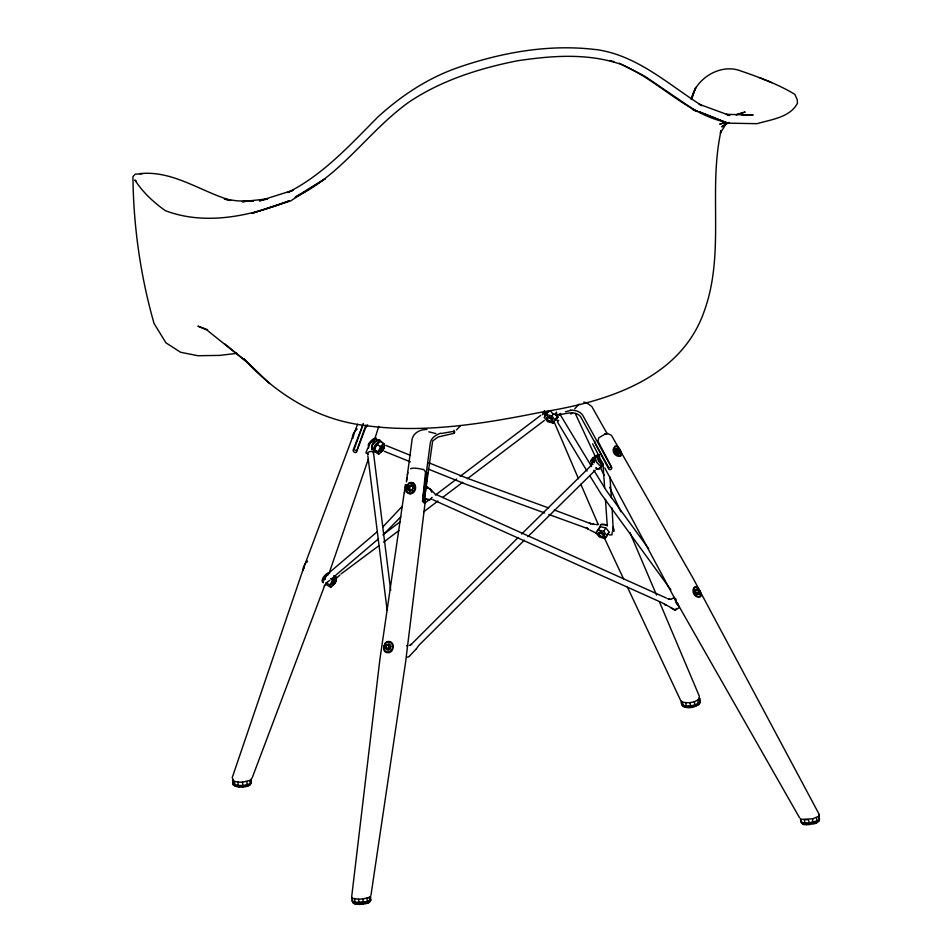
<?xml version="1.0" encoding="UTF-8"?>
<svg xmlns="http://www.w3.org/2000/svg" width="952" height="952" viewBox="0 0 952 952"><rect width="100%" height="100%" fill="white"/><g stroke="black" fill="none" stroke-linecap="round" stroke-linejoin="round"><path stroke-width="1.43" d="M557.396 415.334L557.384 418.225L555.92 413.287L558.265 417.321M367.662 454.473L367.698 452.878L369.412 451.641L371.804 451.498L373.458 452.533L373.422 454.14M599.284 454.949L599.796 458.269L602.973 463.624M242.736 787.09L242.57 782.163L250.078 780.366L251.304 778.891L251.245 783.222L249.091 785.567C244.045 787.363 237.334 788.399 232.978 784.448L232.681 778.724L232.776 780.89M376.933 440.002L376.302 438.217L369.519 443.572L368.281 447.785M594.346 462.731L594.905 458.471L597.844 454.842M813.246 823.968L803.536 824.456L802.334 823.682L800.382 818.411L800.953 821.707L802.334 823.682L809.152 823.896L819.232 820.648L818.97 815.102L819.232 820.648C815.686 824.551 811.604 825.515 812.746 818.815L818.744 816.269M304.104 568.106L304.176 567.047M353.573 435.837L353.656 434.778M371.685 449.154L372.482 444.156L377.17 440.217L379.146 439.883M699.696 700.196L699.97 702.754C695.924 708.645 680.823 710.668 681.037 700.743L682.406 702.076C688.129 703.421 695.257 702.778 699.601 698.482L699.208 696.995L699.97 702.754L697.542 705.301L687.772 707.336L684.393 706.943L681.953 704.944M378.777 426.353L375.017 438.17M351.728 896.367L379.896 659.403L405.409 484.508M425.449 499.812L405.516 662.699L370.994 895.082M235.418 784.472L235.299 785.519L234.156 785.388M232.835 781.985L232.657 783.425C237.798 786.661 244.783 785.721 250.233 783.627L251.459 782.151M233.145 783.056L232.978 784.448L236.679 786.4M405.671 487.638L406.052 484.758M406.445 481.879L411.835 441.502C412.014 433.493 419.63 429.328 426.936 429.459M619.514 453.426L617.681 453.592L615.896 451.248L615.956 448.761L617.788 448.606L619.573 450.939L619.514 453.426L617.681 453.592L615.646 449.844L615.956 448.761L617.788 448.606L619.573 450.939L619.514 453.426L617.729 454.378L617.788 451.891L616.003 449.558L614.933 449.701M404.552 493.1L404.993 490.328M405.421 487.543L405.849 484.77M406.504 480.605L406.944 477.833M407.385 475.06L407.813 472.287M363.093 904.186L362.974 898.962L369.757 897.248L370.602 896.153L370.649 900.604L368.864 902.722L362.89 904.198L359.309 904.4L358.511 899.223L352.276 898.271L351.907 897.272L352.847 902.663L356.036 904.186L359.309 904.4M407.861 488.673L409.443 490.863L412.037 490.232L413.073 487.4L412.561 486.032L411.49 485.199L408.896 485.829L407.861 488.673L410.669 491.268L408.372 490.03L407.861 488.673L408.896 485.829L411.49 485.199L413.632 486.746M385.548 647.634L386.583 644.802L389.178 644.171L390.76 646.36L389.725 649.193L388.475 649.847L386.048 649.002L385.548 647.634L386.583 644.802L389.178 644.171L390.76 646.36L389.725 649.193L387.131 649.835L385.548 647.634L388.713 649.514L388.832 645.551L390.237 645.266M246.949 781.532L247.008 785.781L245.854 786.519L250.043 784.65L250.078 780.366M328.702 574.008C328.321 570.891 320.3 578.899 322.466 582.065L323.371 582.767M816.495 817.613L817.054 821.945L815.65 823.123L817.459 821.302M819.541 818.387L819.303 819.565L817.066 820.898L808.914 822.897L801.905 822.683L800.953 821.707M597.32 455.175C592.037 457.234 593.524 464.005 589.514 467.17L521.648 534.012M372.018 445.203L371.649 449.677M699.173 591.751L699.113 594.238L697.281 594.393L695.495 592.061L695.555 589.574L697.388 589.419L699.423 593.155L699.113 594.238L697.281 594.393L695.495 592.061L695.555 589.574L697.388 589.419L699.173 591.751L695.876 593.489M721.104 130.543C707.86 189.9 725.341 252.923 704.254 311.161C680.585 379.265 606.126 401.887 541.855 412.073C481.046 424.247 418.868 434.576 356.952 424.306C312.625 417.024 273.76 391.712 243.974 358.892L269.535 383.513M374.648 439.657C374.993 436.516 368.793 442.835 368.281 444.524L368.65 447.845M691.319 99.21C695.436 78.433 720.652 63.106 740.644 70.9C759.268 77.302 777.939 84.133 794.872 94.355L797.217 99.722L797.467 103.316C789.72 117.667 771.072 119.464 757.078 123.689L727.542 123.141L699.637 111.955L725.245 122.118C684.893 112.931 657.475 79.076 619.847 63.939C586.658 52.895 551.029 55.728 517.019 60.857C479.142 68.437 441.538 80.313 409.193 101.947C368.614 130.793 341.102 175.573 295.18 197.147L325.322 178.655L290.467 201.015L251.959 213.379L289.218 200.836C250.721 216.009 205.323 225.921 165.315 210.642C153.51 202.3 142.717 192.185 134.839 179.987L136.434 181.344M721.069 130.483L720.331 133.054L726.162 123.736M597.689 455.223L597.178 457.031L598.51 461.256L601.378 464.314L602.997 464.624M302.605 570.938L232.169 777.772M409.086 489.078L410.11 486.246L412.716 485.603M691.342 99.413L695.757 87.417L691.985 97.985M368.305 459.257L329.297 572.652M363.378 423.521L354.049 449.546L356.607 451.046L365.925 425.02M324.68 579.613L325.882 576.365M326.274 575.282L328.345 574.163M355.691 429.34L357.571 424.283M324.775 585.29L252.09 778.093M374.005 449.522L376.54 444.251L379.872 441.288L383.799 443.596C386 447.511 381.8 451.986 378.729 454.14L374.814 451.831L374.005 449.522L377.932 451.831L378.729 454.14M367.662 448.356L365.901 452.878L368.329 454.366M690.843 707.217L689.962 702.588M560.085 414.774L560.633 413.406M387.809 648.383L388.404 647.015M351.966 438.801L305.235 563.56M409.443 490.863L412.037 490.232L412.787 488.709L413.073 487.4L411.49 485.199M542.319 414.703L544.425 410.99L546.174 415.001M555.123 413.906L557.253 416.869L553.112 423.069L547.626 421.665L544.354 417.44L548.495 411.24L550.208 411.514M544.354 417.44L548.495 411.24M555.325 420.225A24.276 16.017 79.4 0 1 552.065 415.988L553.338 413.751M553.112 423.069L555.028 419.725M572.533 412.632L570.807 414.06M596.119 532.799L600.26 526.611L605.746 528.003L603.83 531.359A24.288 16.017 79.4 0 0 607.09 535.607L604.877 538.427L599.391 537.035L596.952 534.131L596.119 532.799L600.26 526.611M604.877 538.427L609.018 532.239L607.102 535.595M670.934 607.816L675.123 610.339L676.408 608.399M324.204 586.123L326.857 582.529M372.208 445.381L375.052 441.514L380.134 440.133M591.882 464.564A24.312 19.159 85.4 0 1 590.668 460.744L592.882 457.71L596.333 455.889L597.678 456.532M595.821 456.722L596.333 455.889M674.123 598.213L674.635 597.38L671.184 599.201M363.259 423.961L353.061 450.248L353.525 451.653L355.227 452.664L356.464 452.248L365.175 428.721L367.615 424.83M415.893 649.454L418.713 645.48L524.29 540.212M819.47 819.517L817.28 822.159M352.145 900.616L352.847 902.663L355.167 903.341L367.175 902.651L369.828 901.675L369.757 897.248L367.02 898.26L367.175 902.651L365.83 903.686L370.649 900.604M370.84 899.497L367.258 901.603L354.894 902.317L352.514 901.615L352.276 898.271M415.822 649.371L409.324 656.333M679.383 607.471L675.123 610.339M555.837 418.642L556.611 417.666M579.042 404.124L574.746 408.813M460.363 425.794L456.46 429.959M600.795 466.837L598.261 468.955M603.449 464.862L599.546 468.943L596.761 469.431L595.869 467.694L598.153 469.193M374.814 451.831L375.683 450.784M594.869 458.019L590.668 460.744M248.103 785.674L251.245 783.222M383.799 443.596L380.467 446.559A24.276 22.241 80.9 0 1 377.932 451.831M335.806 576.745L332.474 579.708A24.288 22.229 81.1 0 1 329.928 584.968L330.737 587.277C333.807 585.123 338.008 580.649 335.806 576.745L333.843 575.591M430.018 499.598L431.958 497.349L431.066 499.395L427.853 499.717M402.137 506.44L382.823 526.968M400.804 516.841L383.002 534.976M341.066 573.913L378.848 545.746M412.787 642.874L518.102 537.535M595.262 470.252L527.836 536.702M696.65 705.432L699.006 703.873L698.673 702.624M339.912 575.067L335.663 578.899M611.993 534.881L612.231 531.859M327.928 573.758L377.218 531.74M331.439 578.923L378.515 538.796M724.865 124.296L721.818 126.89L729.006 122.403M307.306 560.93L305.164 563.715L302.903 570.7M356.786 428.662L355.572 429.661L352.169 438.313L353.109 438.027M327.036 582.338L329.856 580.28M410.633 644.98L411.859 643.992M411.811 643.897L409.562 645.349M383.466 534.417L399.983 521.91M424.77 503.144L429.495 499.574M435.397 495.099L456.639 479.023M460.173 476.345L540.677 415.405M383.573 542.176L398.924 530.55M423.723 511.783L437.884 501.049M442.609 497.479L462.684 482.283M467.408 478.701L544.413 420.415M597.047 455.353L595.298 458.031L596.63 462.244L599.498 465.302L602.592 465.397M616.003 449.558L617.788 448.606M694.091 591.156L697.388 589.419M617.788 451.891L619.573 450.939M600.51 524.576L607.447 525.004M325.572 576.198L326.334 575.865M440.74 433.16C436.325 434.731 431.423 437.515 430.375 442.442L422.628 500.407L424.164 500.919L432.672 440.954L438.098 437.004L454.211 433.267A20.873 5.534 -6.3 0 0 454.437 431.256M326.631 575.817L325.596 576.138M250.043 784.65L242.76 786.4L234.835 785.638L234.418 781.378L232.502 780.164M407.277 657.225L409.241 656.511M736.098 114.894L745.154 112.05L736.705 114.537M557.432 421.26L558.253 420.998M726.162 122.165L719.712 124.176L725.329 122.451M687.772 707.336L683.262 706.241L682.406 702.076M374.85 451.272L373.089 451.284C373.196 446.857 376.385 441.799 381.097 441.216L383.918 444.572M565.536 411.716L570.831 410.431M452.581 431.542L441.43 433.493M411.538 483.533L413.275 483.128M239.309 786.923L238.333 786.328L238.012 782.092L234.418 781.378M267.56 199.016L259.444 200.872L293.061 190.281L287.778 192.506C323.418 174.609 350.146 144.847 377.873 117.013C401.375 95.509 428.305 77.79 458.543 67.366C502.228 52.312 548.995 44.006 595.178 49.516L597.13 49.706C637.769 55.704 668.435 84.526 701.91 105.648L699.113 104.208L729.767 115.489L726.364 114.347L753.151 115.014L741.751 114.93M367.829 902.948L369.578 901.782L368.436 901.008M812.746 818.815L801.346 819.398M551.565 411.871A20.873 5.581 -6.8 0 0 556.789 414.989C564.191 414.56 574.568 409.693 580.494 416.488L608.911 467.991L611.16 466.801L582.743 415.298C580.113 411.145 574.746 410.026 570.141 410.11M428.912 499.574L425.116 498.848M410.609 468.741L412.466 468.217A6.224 0.702 7.6 0 1 419.582 468.705L423.83 469.622L425.532 471.918L422.533 501.371L424.068 502.93L427.579 472.597M806.76 824.729L805.178 824.099L804.261 819.827L808.355 819.612L809.747 824.575L803.536 824.456L801.406 822.73M236.941 353.323L219.745 355.393L197.861 355.727L180.594 352.264L165.922 342.815L154.034 323.406C140.491 275.961 133.375 225.957 132.947 176.608L135.196 174.168L142.383 173.74M267.512 198.861L242.296 201.657L245.069 201.598M358.511 899.223L362.974 898.962M406.552 645.813L407.777 645.765M596.928 524.516L598.177 524.516L595.988 524.492M238.012 782.092L242.57 782.163M253.327 201.312L237.298 200.872L224.398 199.111L230.146 200.491M549.292 411.264L545.567 411.954L545.71 414.87M139.694 173.657C172.812 170.134 200.408 191.483 230.812 200.313M670.565 599.165L667.864 598.63M607.15 433.327L611.398 435.254L693.27 578.614L819.089 814.198M354.656 898.974L355.167 903.341L356.857 904.198L354.013 903.591L353.704 902.746M694.079 706.539L694.912 705.825L694.389 701.648M592.56 524.124L595 524.433M609.185 534.774L610.946 535.012M435.861 433.565L428.828 431.827M552.065 415.988L546.567 414.596M603.83 531.359L598.344 529.966M592.513 524.04L593.87 524.29M554.481 419.57L558.681 420.51M583.755 402.125L586.765 402.863L591.799 406.504L607.031 433.457M590.228 523.469L591.156 523.778L589.502 523.243L591.382 523.767M609.732 60.5L613.873 61.666M674.242 609.387L661.83 602.628L432.743 499.669M667.971 598.713L669.577 599.177M606.864 434.326L604.71 434.231L605.662 433.791L598.808 437.777L597.975 441.181L611.85 467.646L611.517 469.003L610.018 469.788L608.852 469.229L595.547 444.239L594.798 441.335M426.639 487.531L430.459 489.185L435.04 494.017L666.364 598.058M597.475 533.703L589.812 530.038M412.037 490.232L413.263 490.637M386.583 644.802L388.832 645.551M408.896 485.829L410.11 486.246M697.792 111.241L692.294 109.254L696.519 111.444L644.337 75.946M548.709 507.975L468.562 478.761L428.233 462.565M554.231 509.986L590.038 523.41M544.627 512.938L467.206 484.723L428.102 469.027M548.768 514.449L588.253 528.824L586.23 527.753L588.622 529.288M207.619 329.701L197.921 326.143L206.834 329.999L248.996 363.712L224.363 343.613M771.858 82.645L759.601 77.707M425.365 498.598L426.746 499.157M385.786 445.393L410.431 455.365M384.263 451.284L410.288 461.815M619.383 63.237L643.016 75.279M376.54 444.251L380.467 446.559M326.012 582.672L329.939 584.98M330.737 587.277L326.822 584.98L326.12 583.326M330.511 578.554L332.474 579.708M665.841 605.222L664.556 604.353L665.924 605.305M592.882 457.71L593.941 458.519M427.496 486.996L430.292 489.245L431.756 492.148M426.222 486.555L428.019 487.948M684.417 705.884L685.404 706.848M681.525 703.944L682.881 705.277C688.605 706.61 695.745 705.979 700.077 701.683L699.601 698.482M803.916 823.706L804.607 824.42M546.269 414.096L547.269 415.132M409.229 492.815L410.217 493.969M648.645 548.709L606.281 490.47L593.858 470.324M670.886 589.907L601.021 493.874L590.002 476.06M677.181 602.735L678.383 604.579M557.515 422.093L586.991 471.038M560.085 414.453L591.597 466.563M799.418 817.554L677.027 602.806L604.77 467.896M699.446 590.74L697.257 587.336L694.782 586.837C690.474 590.68 694.627 598.63 700.267 596.916L701.172 595.892L700.446 592.703M599.034 456.115L592.644 443.799M543.413 412.87L544.996 415.881L544.425 410.99M680.466 700.101L627.463 587.205M604.258 537.69L623.703 579.173M575.258 413.454L595.262 456.448M600.272 467.194L604.02 475.25M609.649 487.353L620.882 511.795M597.963 523.862L580.815 484.211M554.54 422.902L578.483 478.761M629.903 532.489L656.535 595.059M659.438 601.854L699.256 696.019M555.92 413.287L557.479 417.285M354.858 902.972L355.132 903.686M616.765 450.808L617.574 453.223M559.252 413.882L559.621 415.274M675.813 598.844L676.146 600.2M613.766 531.097L613.302 528.11L613.742 531.442M593.12 459.78L593.608 462.47M697.887 700.148L698.304 704.373L694.912 705.825L686.452 706.896L685.678 702.754M373.624 453.866L390.689 590.347M367.841 455.818L387.143 610.363M409.681 487.71L409.991 490.209M556.444 411.99L556.801 414.989M453.878 430.268L454.211 433.267M613.576 529.586L613.207 527.003L613.255 531.002L612.1 508.07M609.946 476.916L611.374 497.694M603.092 465.349L604.615 487.543M605.436 499.372L607.281 526.004M303.081 569.808A5.058 1.63 -59.5 0 1 305.223 563.893M306.365 562.501A5.058 1.63 -59.5 0 1 307.448 561.62M324.584 579.732A3.13 1.011 -59.6 0 1 325.298 577.757M327.31 575.305A3.13 1.011 -59.6 0 1 327.833 575.163M334.295 583.516A3.13 1 -59.5 0 1 332.081 584.635A3.13 1 -59.5 0 1 333.926 580.542A3.13 1 -59.5 0 1 335.651 580.506M335.401 581.434A3.13 1 -59.5 0 1 334.925 582.493M333.248 584.195A3.13 1.011 -59.6 0 1 331.748 583.957A3.13 1.011 -59.6 0 1 333.807 580.089A3.13 1.011 -59.6 0 1 335.318 580.303M335.08 581.22A3.13 1.011 -59.6 0 1 334.604 582.291M323.144 582.445A5.736 1.833 -59.5 0 1 325.596 575.722A5.736 1.833 -59.5 0 1 329.594 573.366M605.769 527.943A24.288 16.017 79.4 0 1 609.054 532.192M600.177 525.159A5.736 3.427 29.8 0 1 607.126 525.552M679.085 606.269A5.736 3.344 62.2 0 1 675.218 599.129M602.723 463.755A5.736 3.344 62.2 0 1 599.201 454.997M592.584 464.481A2.487 1.452 62.2 0 1 592.12 462.72M592.715 464.433A3.13 1.821 62.2 0 1 592.263 463.315M411.395 483.866A5.224 4.462 -71.6 0 1 413.168 483.568M352.549 437.527A5.058 1.63 -59.4 0 1 353.656 433.291A5.058 1.63 -59.4 0 1 356.917 429.364M375.338 448.856A3.13 1 -59.5 0 1 375.552 447.285M376.028 446.238A3.13 1 -59.5 0 1 378.551 443.644M371.732 442.287A3.13 1 -59.5 0 1 373.612 440.728M382.93 449.344A3.13 1.011 -59.5 0 1 380.11 451.664A3.13 1.011 -59.5 0 1 382.133 447.154A3.13 1.011 -59.5 0 1 383.418 448.285M381.24 451.046A3.13 1.011 -59.5 0 1 379.788 450.534A3.13 1.011 -59.5 0 1 382.252 446.547A3.13 1.011 -59.5 0 1 383.073 448.083M382.597 449.142A3.13 1.011 -59.5 0 1 381.954 450.189M369.328 445.143A5.736 1.845 -59.5 0 1 372.672 439.729A5.736 1.845 -59.5 0 1 375.374 438.943M547.638 419.737A3.13 1.868 29.8 0 1 547.745 416.893A3.13 1.868 29.8 0 1 551.803 418.309A3.13 1.868 29.8 0 1 551.696 421.153M549.649 421.034A3.13 1.868 29.8 0 1 548.554 420.498M383.763 646.991L384.287 650.918L385.5 652.144C394.461 655.987 396.52 639.268 386.786 641.696L385.298 642.933L383.763 646.991M406.147 488.031L406.623 491.946L407.706 493.136C416.774 497.051 419.035 480.32 409.11 482.723L406.147 488.031M613.409 448.939C612.1 453.235 616.682 457.377 620.835 456.02L621.537 453.652L617.479 446.619L615.159 446.036L613.409 448.939M333.973 584.445A2.499 0.797 -59.5 0 0 335.782 580.672A2.499 0.797 -59.5 0 0 333.39 582.803A2.499 0.797 -59.5 0 0 333.973 584.445M598.998 535.119A3.13 1.868 29.8 0 0 603.949 536.369A3.13 1.868 29.8 0 0 601.021 532.549A3.13 1.868 29.8 0 0 598.998 535.119M599.177 534.822A3.13 1.856 29.9 0 0 604.115 536.083A3.13 1.856 29.9 0 0 601.176 532.275A3.13 1.856 29.9 0 0 599.177 534.822M599.225 535.464A2.499 1.487 29.9 0 0 603.163 536.464A2.499 1.487 29.9 0 0 600.831 533.418A2.499 1.487 29.9 0 0 599.225 535.464M693.746 589.336A5.058 2.939 62.1 0 0 698.471 596.63A5.058 2.939 62.1 0 0 699.423 589.942A5.058 2.939 62.1 0 0 693.746 589.336M614.147 448.535A5.058 2.939 62.2 0 0 618.871 455.818A5.058 2.939 62.2 0 0 619.823 449.13A5.058 2.939 62.2 0 0 614.147 448.535M390.391 651.12A5.058 4.32 -71.4 0 0 390.475 642.517A5.058 4.32 -71.4 0 0 383.834 647.443A5.058 4.32 -71.4 0 0 390.391 651.12M412.704 492.16A5.058 4.32 -71.6 0 0 412.787 483.557A5.058 4.32 -71.6 0 0 406.147 488.471A5.058 4.32 -71.6 0 0 412.704 492.16M381.966 451.296A2.487 0.797 -59.5 0 0 383.775 447.523A2.487 0.797 -59.5 0 0 381.383 449.665A2.487 0.797 -59.5 0 0 381.966 451.296M547.233 419.737A3.13 1.856 29.8 0 0 552.172 421.01A3.13 1.856 29.8 0 0 549.245 417.19A3.13 1.856 29.8 0 0 547.233 419.737M547.459 420.094A2.487 1.487 29.8 0 0 551.398 421.093A2.487 1.487 29.8 0 0 549.066 418.059A2.487 1.487 29.8 0 0 547.459 420.094"/></g></svg>
